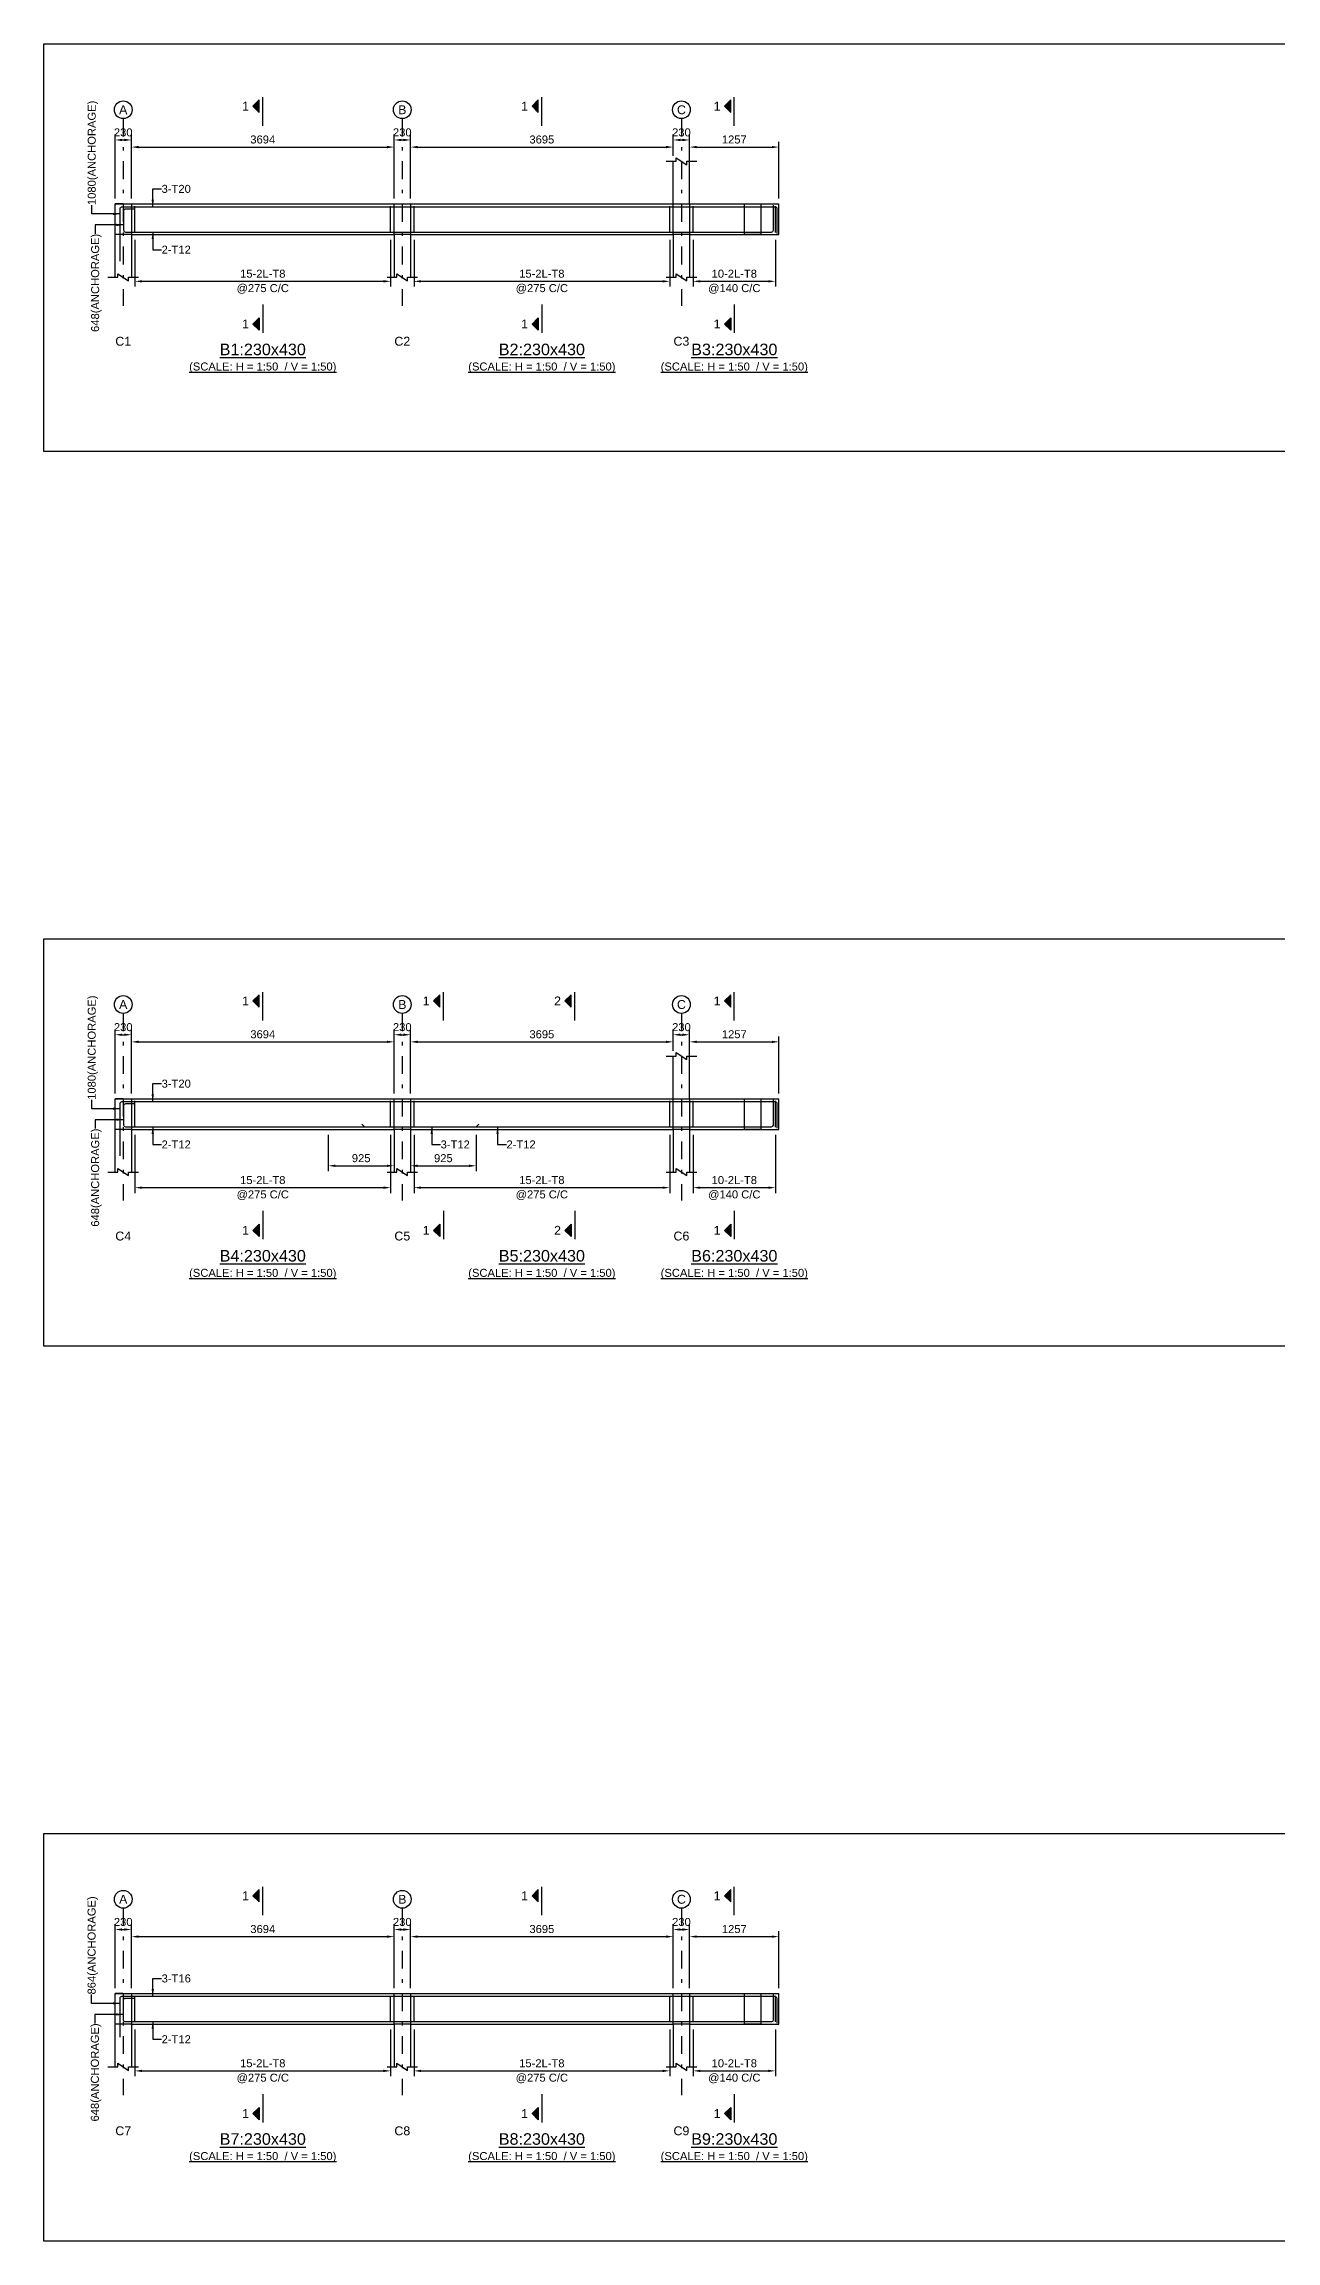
# Model space of a CAD drawing. Header units: inches. Extents: x -2000 to 103376, y -209440 to 3300.
# Drawn here: x -2000 to 32651, y -58480 to 3300 of the extents above; entities that cross this region are included whole.
import ezdxf
from ezdxf.enums import TextEntityAlignment as Align

# ---------------------------------------------------------------- set-up
doc = ezdxf.new("R2010")
doc.units = ezdxf.units.IN
doc.header["$LTSCALE"] = 1000
doc.header["$MEASUREMENT"] = 0
doc.linetypes.add('SCCenter', pattern=[1.2, 0.5, -0.3, 0.1, -0.3])
doc.linetypes.add('SCHidden', pattern=[0.2, 0.1, -0.1])
for name, color, linetype in [('Concrete Line', 2, 'Continuous'), ('Cut Line', 31, 'Continuous'), ('Dimension', 31, 'Continuous'), ('Grid', 8, 'Continuous'), ('Labels', 4, 'Continuous'), ('Labels_Support', 4, 'Continuous'), ('Link', 225, 'Continuous'), ('Reinforcement', 4, 'Continuous'), ('Schedule Border', 60, 'Continuous'), ('Section Mark', 5, 'Continuous'), ('Solid', 25, 'Continuous'), ('Text', 31, 'Continuous'), ('Text_Scale', 31, 'Continuous')]:
    doc.layers.add(name, color=color, linetype=linetype)
doc.styles.add('SC-SansSerif', font='SansSerif')
doc.styles.get("Standard").update_dxf_attribs({"font": 'txt.shx'})
doc.dimstyles.new('SCBBSDimStyl', dxfattribs={"dimtxt": 225, "dimasz": 200, "dimexe": 150, "dimexo": 150, "dimgap": 100, "dimtad": 1, "dimtoh": 1, "dimdec": 0, "dimzin": 0, "dimdsep": 46, "dimtxsty": 'SC-SansSerif', "dimcen": 0.09, "dimclrd": 8, "dimclre": 8, "dimclrt": 31, "dimadec": 0, "dimazin": 0, "dimtfac": 1, "dimtdec": 0, "dimtix": 1, "dimtofl": 0, "dimtmove": 0, "dimatfit": 3, "dimfxl": 1, "dimtolj": 1, "dimtzin": 0, "dimarcsym": 0})
doc.dimstyles.get("Standard").update_dxf_attribs({"dimtxt": 0.18, "dimasz": 200, "dimexe": 0.18, "dimexo": 0.0625, "dimgap": 0.09, "dimtad": 0, "dimtih": 1, "dimtoh": 1, "dimdec": 4, "dimzin": 0, "dimdsep": 46, "dimtxsty": 'Standard', "dimcen": 0.09, "dimadec": 0, "dimazin": 0, "dimtfac": 1, "dimtdec": 4, "dimtofl": 0, "dimtmove": 0, "dimatfit": 3, "dimfxl": 1, "dimtolj": 1, "dimtzin": 0, "dimarcsym": 0})

# ---------------------------------------------------------------- blocks, each defined once
blk = doc.blocks.new('*D0')
at = {"color": 8, "linetype": 'ByBlock', "lineweight": -2}
for p, q in [((560, -2210), (560, -3525)), ((7748, -2210), (7748, -3525)), ((760, -3375), (7548, -3375))]:
    blk.add_line(p, q, dxfattribs=at)
at = {"color": 8}
for points in [[(560, -3375), (760, -3342), (760, -3408)], [(7748, -3375), (7548, -3408), (7548, -3342)]]:
    blk.add_solid(points, dxfattribs=at)
at = {"layer": 'DEFPOINTS', "color": 31}
for p in [(560, -2060), (7748, -2060), (560, -3375)]:
    blk.add_point(p, dxfattribs=at)
at = {"color": 31, "char_height": 225, "attachment_point": 5, "style": 'SC-SansSerif'}
for s, insert in [('\\A1;15-2L-T8', (4154, -3162)), ('\\A1;@275 C/C', (4154, -3588))]:
    blk.add_mtext(s, dxfattribs=dict(at, insert=insert))
blk = doc.blocks.new('*D1')
at = {"color": 8, "linetype": 'ByBlock', "lineweight": -2}
for p, q in [((8408, -2210), (8408, -3525)), ((15598, -2210), (15598, -3525)), ((8608, -3375), (15398, -3375))]:
    blk.add_line(p, q, dxfattribs=at)
at = {"color": 8}
for points in [[(8408, -3375), (8608, -3342), (8608, -3408)], [(15598, -3375), (15398, -3408), (15398, -3342)]]:
    blk.add_solid(points, dxfattribs=at)
at = {"layer": 'DEFPOINTS', "color": 31}
for p in [(8408, -2060), (15598, -2060), (8408, -3375)]:
    blk.add_point(p, dxfattribs=at)
at = {"color": 31, "char_height": 225, "attachment_point": 5, "style": 'SC-SansSerif'}
for s, insert in [('\\A1;15-2L-T8', (12003, -3162)), ('\\A1;@275 C/C', (12003, -3588))]:
    blk.add_mtext(s, dxfattribs=dict(at, insert=insert))
blk = doc.blocks.new('*D2')
at = {"color": 8, "linetype": 'ByBlock', "lineweight": -2}
for p, q in [((16258, -2210), (16258, -3525)), ((18572, -2210), (18572, -3525)), ((16458, -3375), (18372, -3375))]:
    blk.add_line(p, q, dxfattribs=at)
at = {"color": 8}
for points in [[(16258, -3375), (16458, -3342), (16458, -3408)], [(18572, -3375), (18372, -3408), (18372, -3342)]]:
    blk.add_solid(points, dxfattribs=at)
at = {"layer": 'DEFPOINTS', "color": 31}
for p in [(16258, -2060), (18572, -2060), (16258, -3375)]:
    blk.add_point(p, dxfattribs=at)
at = {"color": 31, "char_height": 225, "attachment_point": 5, "style": 'SC-SansSerif'}
for s, insert in [('\\A1;10-2L-T8', (17415, -3162)), ('\\A1;@140 C/C', (17415, -3588))]:
    blk.add_mtext(s, dxfattribs=dict(at, insert=insert))
blk = doc.blocks.new('*D9')
at = {"color": 8, "linetype": 'ByBlock', "lineweight": -2}
for p, q in [((460, -1050), (460, 550)), ((660, 400), (7648, 400)), ((7848, -1050), (7848, 550))]:
    blk.add_line(p, q, dxfattribs=at)
at = {"color": 8}
for points in [[(460, 400), (660, 433), (660, 367)], [(7848, 400), (7648, 367), (7648, 433)]]:
    blk.add_solid(points, dxfattribs=at)
at = {"layer": 'DEFPOINTS', "color": 31}
for p in [(460, 400), (460, -1200), (7848, -1200)]:
    blk.add_point(p, dxfattribs=at)
at = {"color": 31, "insert": (4154, 612), "char_height": 225, "attachment_point": 5, "style": 'SC-SansSerif'}
blk.add_mtext('\\A1;3694', dxfattribs=at)
blk = doc.blocks.new('*D10')
at = {"color": 8, "linetype": 'ByBlock', "lineweight": -2}
for p, q in [((8308, -1050), (8308, 550)), ((8508, 400), (15498, 400)), ((15698, 150), (15698, 550))]:
    blk.add_line(p, q, dxfattribs=at)
at = {"color": 8}
for points in [[(8308, 400), (8508, 433), (8508, 367)], [(15698, 400), (15498, 367), (15498, 433)]]:
    blk.add_solid(points, dxfattribs=at)
at = {"layer": 'DEFPOINTS', "color": 31}
for p in [(8308, 400), (15698, 0), (8308, -1200)]:
    blk.add_point(p, dxfattribs=at)
at = {"color": 31, "insert": (12003, 612), "char_height": 225, "attachment_point": 5, "style": 'SC-SansSerif'}
blk.add_mtext('\\A1;3695', dxfattribs=at)
blk = doc.blocks.new('*D11')
at = {"color": 8, "linetype": 'ByBlock', "lineweight": -2}
for p, q in [((16158, 150), (16158, 550)), ((16358, 400), (18472, 400)), ((18672, -1050), (18672, 550))]:
    blk.add_line(p, q, dxfattribs=at)
at = {"color": 8}
for points in [[(16158, 400), (16358, 433), (16358, 367)], [(18672, 400), (18472, 367), (18472, 433)]]:
    blk.add_solid(points, dxfattribs=at)
at = {"layer": 'DEFPOINTS', "color": 31}
for p in [(16158, 400), (16158, 0), (18672, -1200)]:
    blk.add_point(p, dxfattribs=at)
at = {"color": 31, "insert": (17415, 612), "char_height": 225, "attachment_point": 5, "style": 'SC-SansSerif'}
blk.add_mtext('\\A1;1257', dxfattribs=at)
blk = doc.blocks.new('*D12')
at = {"color": 8, "linetype": 'ByBlock', "lineweight": -2}
for p, q in [((0, -1050), (0, 750)), ((460, -1050), (460, 750)), ((200, 600), (260, 600))]:
    blk.add_line(p, q, dxfattribs=at)
at = {"color": 8}
for points in [[(0, 600), (200, 633), (200, 567)], [(460, 600), (260, 567), (260, 633)]]:
    blk.add_solid(points, dxfattribs=at)
at = {"layer": 'DEFPOINTS', "color": 31}
for p in [(0, 600), (0, -1200), (460, -1200)]:
    blk.add_point(p, dxfattribs=at)
at = {"color": 31, "insert": (230, 812), "char_height": 225, "attachment_point": 5, "style": 'SC-SansSerif'}
blk.add_mtext('\\A1;230', dxfattribs=at)
blk = doc.blocks.new('*D13')
at = {"color": 8, "linetype": 'ByBlock', "lineweight": -2}
for p, q in [((7848, -1050), (7848, 750)), ((8308, 150), (8308, 750)), ((8048, 600), (8108, 600))]:
    blk.add_line(p, q, dxfattribs=at)
at = {"color": 8}
for points in [[(7848, 600), (8048, 633), (8048, 567)], [(8308, 600), (8108, 567), (8108, 633)]]:
    blk.add_solid(points, dxfattribs=at)
at = {"layer": 'DEFPOINTS', "color": 31}
for p in [(7848, 600), (8308, 0), (7848, -1200)]:
    blk.add_point(p, dxfattribs=at)
at = {"color": 31, "insert": (8078, 812), "char_height": 225, "attachment_point": 5, "style": 'SC-SansSerif'}
blk.add_mtext('\\A1;230', dxfattribs=at)
blk = doc.blocks.new('*D14')
at = {"color": 8, "linetype": 'ByBlock', "lineweight": -2}
for p, q in [((15698, 150), (15698, 750)), ((16158, -1050), (16158, 750)), ((15898, 600), (15958, 600))]:
    blk.add_line(p, q, dxfattribs=at)
at = {"color": 8}
for points in [[(15698, 600), (15898, 633), (15898, 567)], [(16158, 600), (15958, 567), (15958, 633)]]:
    blk.add_solid(points, dxfattribs=at)
at = {"layer": 'DEFPOINTS', "color": 31}
for p in [(15698, 600), (15698, 0), (16158, -1200)]:
    blk.add_point(p, dxfattribs=at)
at = {"color": 31, "insert": (15928, 812), "char_height": 225, "attachment_point": 5, "style": 'SC-SansSerif'}
blk.add_mtext('\\A1;230', dxfattribs=at)
blk = doc.blocks.new('*D15')
at = {"color": 8, "linetype": 'ByBlock', "lineweight": -2}
for p, q in [((560, -27370), (560, -29010)), ((7748, -27370), (7748, -29010)), ((760, -28860), (7548, -28860))]:
    blk.add_line(p, q, dxfattribs=at)
at = {"color": 8}
for points in [[(560, -28860), (760, -28827), (760, -28893)], [(7748, -28860), (7548, -28893), (7548, -28827)]]:
    blk.add_solid(points, dxfattribs=at)
at = {"layer": 'DEFPOINTS', "color": 31}
for p in [(560, -27220), (7748, -27220), (560, -28860)]:
    blk.add_point(p, dxfattribs=at)
at = {"color": 31, "char_height": 225, "attachment_point": 5, "style": 'SC-SansSerif'}
for s, insert in [('\\A1;@275 C/C', (4154, -29072)), ('\\A1;15-2L-T8', (4154, -28648))]:
    blk.add_mtext(s, dxfattribs=dict(at, insert=insert))
blk = doc.blocks.new('*D16')
at = {"color": 8, "linetype": 'ByBlock', "lineweight": -2}
for p, q in [((8408, -27370), (8408, -29010)), ((15598, -27370), (15598, -29010)), ((8608, -28860), (15398, -28860))]:
    blk.add_line(p, q, dxfattribs=at)
at = {"color": 8}
for points in [[(8408, -28860), (8608, -28827), (8608, -28893)], [(15598, -28860), (15398, -28893), (15398, -28827)]]:
    blk.add_solid(points, dxfattribs=at)
at = {"layer": 'DEFPOINTS', "color": 31}
for p in [(8408, -27220), (15598, -27220), (8408, -28860)]:
    blk.add_point(p, dxfattribs=at)
at = {"color": 31, "char_height": 225, "attachment_point": 5, "style": 'SC-SansSerif'}
for s, insert in [('\\A1;@275 C/C', (12003, -29072)), ('\\A1;15-2L-T8', (12003, -28648))]:
    blk.add_mtext(s, dxfattribs=dict(at, insert=insert))
blk = doc.blocks.new('*D17')
at = {"color": 8, "linetype": 'ByBlock', "lineweight": -2}
for p, q in [((16258, -27370), (16258, -29010)), ((18572, -27370), (18572, -29010)), ((16458, -28860), (18372, -28860))]:
    blk.add_line(p, q, dxfattribs=at)
at = {"color": 8}
for points in [[(16258, -28860), (16458, -28827), (16458, -28893)], [(18572, -28860), (18372, -28893), (18372, -28827)]]:
    blk.add_solid(points, dxfattribs=at)
at = {"layer": 'DEFPOINTS', "color": 31}
for p in [(16258, -27220), (18572, -27220), (16258, -28860)]:
    blk.add_point(p, dxfattribs=at)
at = {"color": 31, "char_height": 225, "attachment_point": 5, "style": 'SC-SansSerif'}
for s, insert in [('\\A1;@140 C/C', (17415, -29072)), ('\\A1;10-2L-T8', (17415, -28648))]:
    blk.add_mtext(s, dxfattribs=dict(at, insert=insert))
blk = doc.blocks.new('*D18')
at = {"color": 8, "linetype": 'ByBlock', "lineweight": -2}
for p, q in [((5997, -27370), (5997, -28395)), ((7847, -27370), (7847, -28395)), ((6197, -28245), (7647, -28245))]:
    blk.add_line(p, q, dxfattribs=at)
at = {"color": 8}
for points in [[(5997, -28245), (6197, -28212), (6197, -28278)], [(7847, -28245), (7647, -28278), (7647, -28212)]]:
    blk.add_solid(points, dxfattribs=at)
at = {"layer": 'DEFPOINTS', "color": 31}
for p in [(5997, -27220), (7847, -27220), (5997, -28245)]:
    blk.add_point(p, dxfattribs=at)
at = {"color": 31, "insert": (6922, -28032), "char_height": 225, "attachment_point": 5, "style": 'SC-SansSerif'}
blk.add_mtext('\\A1;925', dxfattribs=at)
blk = doc.blocks.new('*D19')
at = {"color": 8, "linetype": 'ByBlock', "lineweight": -2}
for p, q in [((8308, -27370), (8308, -28395)), ((10158, -27370), (10158, -28395)), ((8508, -28245), (9958, -28245))]:
    blk.add_line(p, q, dxfattribs=at)
at = {"color": 8}
for points in [[(8308, -28245), (8508, -28212), (8508, -28278)], [(10158, -28245), (9958, -28278), (9958, -28212)]]:
    blk.add_solid(points, dxfattribs=at)
at = {"layer": 'DEFPOINTS', "color": 31}
for p in [(8308, -27220), (10158, -27220), (8308, -28245)]:
    blk.add_point(p, dxfattribs=at)
at = {"color": 31, "insert": (9233, -28032), "char_height": 225, "attachment_point": 5, "style": 'SC-SansSerif'}
blk.add_mtext('\\A1;925', dxfattribs=at)
blk = doc.blocks.new('*D28')
at = {"color": 8, "linetype": 'ByBlock', "lineweight": -2}
for p, q in [((460, -26210), (460, -24610)), ((7848, -26210), (7848, -24610)), ((660, -24760), (7648, -24760))]:
    blk.add_line(p, q, dxfattribs=at)
at = {"color": 8}
for points in [[(460, -24760), (660, -24727), (660, -24793)], [(7848, -24760), (7648, -24793), (7648, -24727)]]:
    blk.add_solid(points, dxfattribs=at)
at = {"layer": 'DEFPOINTS', "color": 31}
for p in [(460, -24760), (460, -26360), (7848, -26360)]:
    blk.add_point(p, dxfattribs=at)
at = {"color": 31, "insert": (4154, -24548), "char_height": 225, "attachment_point": 5, "style": 'SC-SansSerif'}
blk.add_mtext('\\A1;3694', dxfattribs=at)
blk = doc.blocks.new('*D29')
at = {"color": 8, "linetype": 'ByBlock', "lineweight": -2}
for p, q in [((8308, -26210), (8308, -24610)), ((15698, -25010), (15698, -24610)), ((8508, -24760), (15498, -24760))]:
    blk.add_line(p, q, dxfattribs=at)
at = {"color": 8}
for points in [[(8308, -24760), (8508, -24727), (8508, -24793)], [(15698, -24760), (15498, -24793), (15498, -24727)]]:
    blk.add_solid(points, dxfattribs=at)
at = {"layer": 'DEFPOINTS', "color": 31}
for p in [(8308, -24760), (15698, -25160), (8308, -26360)]:
    blk.add_point(p, dxfattribs=at)
at = {"color": 31, "insert": (12003, -24548), "char_height": 225, "attachment_point": 5, "style": 'SC-SansSerif'}
blk.add_mtext('\\A1;3695', dxfattribs=at)
blk = doc.blocks.new('*D30')
at = {"color": 8, "linetype": 'ByBlock', "lineweight": -2}
for p, q in [((16158, -25010), (16158, -24610)), ((18672, -26210), (18672, -24610)), ((16358, -24760), (18472, -24760))]:
    blk.add_line(p, q, dxfattribs=at)
at = {"color": 8}
for points in [[(16158, -24760), (16358, -24727), (16358, -24793)], [(18672, -24760), (18472, -24793), (18472, -24727)]]:
    blk.add_solid(points, dxfattribs=at)
at = {"layer": 'DEFPOINTS', "color": 31}
for p in [(16158, -24760), (16158, -25160), (18672, -26360)]:
    blk.add_point(p, dxfattribs=at)
at = {"color": 31, "insert": (17415, -24548), "char_height": 225, "attachment_point": 5, "style": 'SC-SansSerif'}
blk.add_mtext('\\A1;1257', dxfattribs=at)
blk = doc.blocks.new('*D31')
at = {"color": 8, "linetype": 'ByBlock', "lineweight": -2}
for p, q in [((0, -26210), (0, -24410)), ((200, -24560), (260, -24560)), ((460, -26210), (460, -24410))]:
    blk.add_line(p, q, dxfattribs=at)
at = {"color": 8}
for points in [[(0, -24560), (200, -24527), (200, -24593)], [(460, -24560), (260, -24593), (260, -24527)]]:
    blk.add_solid(points, dxfattribs=at)
at = {"layer": 'DEFPOINTS', "color": 31}
for p in [(0, -24560), (0, -26360), (460, -26360)]:
    blk.add_point(p, dxfattribs=at)
at = {"color": 31, "insert": (230, -24348), "char_height": 225, "attachment_point": 5, "style": 'SC-SansSerif'}
blk.add_mtext('\\A1;230', dxfattribs=at)
blk = doc.blocks.new('*D32')
at = {"color": 8, "linetype": 'ByBlock', "lineweight": -2}
for p, q in [((7848, -26210), (7848, -24410)), ((8048, -24560), (8108, -24560)), ((8308, -25010), (8308, -24410))]:
    blk.add_line(p, q, dxfattribs=at)
at = {"color": 8}
for points in [[(7848, -24560), (8048, -24527), (8048, -24593)], [(8308, -24560), (8108, -24593), (8108, -24527)]]:
    blk.add_solid(points, dxfattribs=at)
at = {"layer": 'DEFPOINTS', "color": 31}
for p in [(7848, -24560), (8308, -25160), (7848, -26360)]:
    blk.add_point(p, dxfattribs=at)
at = {"color": 31, "insert": (8078, -24348), "char_height": 225, "attachment_point": 5, "style": 'SC-SansSerif'}
blk.add_mtext('\\A1;230', dxfattribs=at)
blk = doc.blocks.new('*D33')
at = {"color": 8, "linetype": 'ByBlock', "lineweight": -2}
for p, q in [((15698, -25010), (15698, -24410)), ((15898, -24560), (15958, -24560)), ((16158, -26210), (16158, -24410))]:
    blk.add_line(p, q, dxfattribs=at)
at = {"color": 8}
for points in [[(15698, -24560), (15898, -24527), (15898, -24593)], [(16158, -24560), (15958, -24593), (15958, -24527)]]:
    blk.add_solid(points, dxfattribs=at)
at = {"layer": 'DEFPOINTS', "color": 31}
for p in [(15698, -24560), (15698, -25160), (16158, -26360)]:
    blk.add_point(p, dxfattribs=at)
at = {"color": 31, "insert": (15928, -24348), "char_height": 225, "attachment_point": 5, "style": 'SC-SansSerif'}
blk.add_mtext('\\A1;230', dxfattribs=at)
blk = doc.blocks.new('*D34')
at = {"color": 8, "linetype": 'ByBlock', "lineweight": -2}
for p, q in [((560, -52530), (560, -53845)), ((7748, -52530), (7748, -53845)), ((760, -53695), (7548, -53695))]:
    blk.add_line(p, q, dxfattribs=at)
at = {"color": 8}
for points in [[(560, -53695), (760, -53662), (760, -53728)], [(7748, -53695), (7548, -53728), (7548, -53662)]]:
    blk.add_solid(points, dxfattribs=at)
at = {"layer": 'DEFPOINTS', "color": 31}
for p in [(560, -52380), (7748, -52380), (560, -53695)]:
    blk.add_point(p, dxfattribs=at)
at = {"color": 31, "char_height": 225, "attachment_point": 5, "style": 'SC-SansSerif'}
for s, insert in [('\\A1;15-2L-T8', (4154, -53482)), ('\\A1;@275 C/C', (4154, -53908))]:
    blk.add_mtext(s, dxfattribs=dict(at, insert=insert))
blk = doc.blocks.new('*D35')
at = {"color": 8, "linetype": 'ByBlock', "lineweight": -2}
for p, q in [((8408, -52530), (8408, -53845)), ((15598, -52530), (15598, -53845)), ((8608, -53695), (15398, -53695))]:
    blk.add_line(p, q, dxfattribs=at)
at = {"color": 8}
for points in [[(8408, -53695), (8608, -53662), (8608, -53728)], [(15598, -53695), (15398, -53728), (15398, -53662)]]:
    blk.add_solid(points, dxfattribs=at)
at = {"layer": 'DEFPOINTS', "color": 31}
for p in [(8408, -52380), (15598, -52380), (8408, -53695)]:
    blk.add_point(p, dxfattribs=at)
at = {"color": 31, "char_height": 225, "attachment_point": 5, "style": 'SC-SansSerif'}
for s, insert in [('\\A1;15-2L-T8', (12003, -53482)), ('\\A1;@275 C/C', (12003, -53908))]:
    blk.add_mtext(s, dxfattribs=dict(at, insert=insert))
blk = doc.blocks.new('*D36')
at = {"color": 8, "linetype": 'ByBlock', "lineweight": -2}
for p, q in [((16258, -52530), (16258, -53845)), ((18572, -52530), (18572, -53845)), ((16458, -53695), (18372, -53695))]:
    blk.add_line(p, q, dxfattribs=at)
at = {"color": 8}
for points in [[(16258, -53695), (16458, -53662), (16458, -53728)], [(18572, -53695), (18372, -53728), (18372, -53662)]]:
    blk.add_solid(points, dxfattribs=at)
at = {"layer": 'DEFPOINTS', "color": 31}
for p in [(16258, -52380), (18572, -52380), (16258, -53695)]:
    blk.add_point(p, dxfattribs=at)
at = {"color": 31, "char_height": 225, "attachment_point": 5, "style": 'SC-SansSerif'}
for s, insert in [('\\A1;10-2L-T8', (17415, -53482)), ('\\A1;@140 C/C', (17415, -53908))]:
    blk.add_mtext(s, dxfattribs=dict(at, insert=insert))
blk = doc.blocks.new('*D43')
at = {"color": 8, "linetype": 'ByBlock', "lineweight": -2}
for p, q in [((460, -51370), (460, -49770)), ((660, -49920), (7648, -49920)), ((7848, -51370), (7848, -49770))]:
    blk.add_line(p, q, dxfattribs=at)
at = {"color": 8}
for points in [[(460, -49920), (660, -49887), (660, -49953)], [(7848, -49920), (7648, -49953), (7648, -49887)]]:
    blk.add_solid(points, dxfattribs=at)
at = {"layer": 'DEFPOINTS', "color": 31}
for p in [(460, -49920), (460, -51520), (7848, -51520)]:
    blk.add_point(p, dxfattribs=at)
at = {"color": 31, "insert": (4154, -49708), "char_height": 225, "attachment_point": 5, "style": 'SC-SansSerif'}
blk.add_mtext('\\A1;3694', dxfattribs=at)
blk = doc.blocks.new('*D44')
at = {"color": 8, "linetype": 'ByBlock', "lineweight": -2}
for p, q in [((8308, -51370), (8308, -49770)), ((8508, -49920), (15498, -49920)), ((15698, -51370), (15698, -49770))]:
    blk.add_line(p, q, dxfattribs=at)
at = {"color": 8}
for points in [[(8308, -49920), (8508, -49887), (8508, -49953)], [(15698, -49920), (15498, -49953), (15498, -49887)]]:
    blk.add_solid(points, dxfattribs=at)
at = {"layer": 'DEFPOINTS', "color": 31}
for p in [(8308, -49920), (8308, -51520), (15698, -51520)]:
    blk.add_point(p, dxfattribs=at)
at = {"color": 31, "insert": (12003, -49708), "char_height": 225, "attachment_point": 5, "style": 'SC-SansSerif'}
blk.add_mtext('\\A1;3695', dxfattribs=at)
blk = doc.blocks.new('*D45')
at = {"color": 8, "linetype": 'ByBlock', "lineweight": -2}
for p, q in [((16158, -51370), (16158, -49770)), ((16358, -49920), (18472, -49920)), ((18672, -51370), (18672, -49770))]:
    blk.add_line(p, q, dxfattribs=at)
at = {"color": 8}
for points in [[(16158, -49920), (16358, -49887), (16358, -49953)], [(18672, -49920), (18472, -49953), (18472, -49887)]]:
    blk.add_solid(points, dxfattribs=at)
at = {"layer": 'DEFPOINTS', "color": 31}
for p in [(16158, -49920), (16158, -51520), (18672, -51520)]:
    blk.add_point(p, dxfattribs=at)
at = {"color": 31, "insert": (17415, -49708), "char_height": 225, "attachment_point": 5, "style": 'SC-SansSerif'}
blk.add_mtext('\\A1;1257', dxfattribs=at)
blk = doc.blocks.new('*D46')
at = {"color": 8, "linetype": 'ByBlock', "lineweight": -2}
for p, q in [((0, -51370), (0, -49570)), ((200, -49720), (260, -49720)), ((460, -51370), (460, -49570))]:
    blk.add_line(p, q, dxfattribs=at)
at = {"color": 8}
for points in [[(0, -49720), (200, -49687), (200, -49753)], [(460, -49720), (260, -49753), (260, -49687)]]:
    blk.add_solid(points, dxfattribs=at)
at = {"layer": 'DEFPOINTS', "color": 31}
for p in [(0, -49720), (0, -51520), (460, -51520)]:
    blk.add_point(p, dxfattribs=at)
at = {"color": 31, "insert": (230, -49508), "char_height": 225, "attachment_point": 5, "style": 'SC-SansSerif'}
blk.add_mtext('\\A1;230', dxfattribs=at)
blk = doc.blocks.new('*D47')
at = {"color": 8, "linetype": 'ByBlock', "lineweight": -2}
for p, q in [((7848, -51370), (7848, -49570)), ((8048, -49720), (8108, -49720)), ((8308, -51370), (8308, -49570))]:
    blk.add_line(p, q, dxfattribs=at)
at = {"color": 8}
for points in [[(7848, -49720), (8048, -49687), (8048, -49753)], [(8308, -49720), (8108, -49753), (8108, -49687)]]:
    blk.add_solid(points, dxfattribs=at)
at = {"layer": 'DEFPOINTS', "color": 31}
for p in [(7848, -49720), (7848, -51520), (8308, -51520)]:
    blk.add_point(p, dxfattribs=at)
at = {"color": 31, "insert": (8078, -49508), "char_height": 225, "attachment_point": 5, "style": 'SC-SansSerif'}
blk.add_mtext('\\A1;230', dxfattribs=at)
blk = doc.blocks.new('*D48')
at = {"color": 8, "linetype": 'ByBlock', "lineweight": -2}
for p, q in [((15698, -51370), (15698, -49570)), ((15898, -49720), (15958, -49720)), ((16158, -51370), (16158, -49570))]:
    blk.add_line(p, q, dxfattribs=at)
at = {"color": 8}
for points in [[(15698, -49720), (15898, -49687), (15898, -49753)], [(16158, -49720), (15958, -49753), (15958, -49687)]]:
    blk.add_solid(points, dxfattribs=at)
at = {"layer": 'DEFPOINTS', "color": 31}
for p in [(15698, -49720), (15698, -51520), (16158, -51520)]:
    blk.add_point(p, dxfattribs=at)
at = {"color": 31, "insert": (15928, -49508), "char_height": 225, "attachment_point": 5, "style": 'SC-SansSerif'}
blk.add_mtext('\\A1;230', dxfattribs=at)

msp = doc.modelspace()

# ---------------------------------------------------------------- hatches: boundary and pattern name
at = {"layer": 'Solid'}
for points in [[(4054, 1725), (3879, 1550), (4054, 1375), (4054, 1725)], [(11903.5, 1725), (11728.5, 1550), (11903.5, 1375), (11903.5, 1725)], [(17315.5, 1725), (17140.5, 1550), (17315.5, 1375), (17315.5, 1725)], [(4054, -4750), (3879, -4575), (4054, -4400), (4054, -4750)], [(11903.5, -4750), (11728.5, -4575), (11903.5, -4400), (11903.5, -4750)], [(17315.5, -4750), (17140.5, -4575), (17315.5, -4400), (17315.5, -4750)], [(4054, -23435), (3879, -23610), (4054, -23785), (4054, -23435)], [(9133, -23435), (8958, -23610), (9133, -23785), (9133, -23435)], [(12828.5, -23435), (12653.5, -23610), (12828.5, -23785), (12828.5, -23435)], [(17315.5, -23435), (17140.5, -23610), (17315.5, -23785), (17315.5, -23435)], [(4054, -30235), (3879, -30060), (4054, -29885), (4054, -30235)], [(9133, -30235), (8958, -30060), (9133, -29885), (9133, -30235)], [(12828.5, -30235), (12653.5, -30060), (12828.5, -29885), (12828.5, -30235)], [(17315.5, -30235), (17140.5, -30060), (17315.5, -29885), (17315.5, -30235)], [(4054, -48595), (3879, -48770), (4054, -48945), (4054, -48595)], [(11903.5, -48595), (11728.5, -48770), (11903.5, -48945), (11903.5, -48595)], [(17315.5, -48595), (17140.5, -48770), (17315.5, -48945), (17315.5, -48595)], [(4054, -55070), (3879, -54895), (4054, -54720), (4054, -55070)], [(11903.5, -55070), (11728.5, -54895), (11903.5, -54720), (11903.5, -55070)], [(17315.5, -55070), (17140.5, -54895), (17315.5, -54720), (17315.5, -55070)]]:
    msp.add_hatch(color=256, dxfattribs=at).paths.add_polyline_path(points, flags=0)

# ---------------------------------------------------------------- linework, layer by layer
at = {"layer": 'Concrete Line'}
for p, q in [((15698, -1200), (15698, 0)), ((16158, -1200), (16158, 0)), ((0, -3260), (0, -1200)), ((230, -1200), (0, -1200)), ((18672, -2060), (18672, -1200)), ((460, -2060), (460, -3260)), ((7848, -2060), (7848, -3260)), ((8308, -2060), (8308, -3260)), ((15698, -2060), (15698, -3260)), ((16158, -2060), (16158, -3260)), ((15698, -26360), (15698, -25160)), ((16158, -26360), (16158, -25160)), ((0, -28420), (0, -26360)), ((230, -26360), (0, -26360)), ((18672, -27220), (18672, -26360)), ((460, -27220), (460, -28420)), ((7848, -27220), (7848, -28420)), ((8308, -27220), (8308, -28420)), ((15698, -27220), (15698, -28420)), ((16158, -27220), (16158, -28420)), ((0, -53580), (0, -51520)), ((230, -51520), (0, -51520)), ((18672, -52380), (18672, -51520)), ((460, -52380), (460, -53580)), ((7848, -52380), (7848, -53580)), ((8308, -52380), (8308, -53580)), ((15698, -52380), (15698, -53580)), ((16158, -52380), (16158, -53580))]:
    msp.add_line(p, q, dxfattribs=at)
for points in [[(0, -1200), (460, -1200), (460, -1200), (460, -2060), (460, -2060), (0, -2060), (0, -2060), (0, -1200)], [(7848, -1200), (8308, -1200), (8308, -1200), (8308, -2060), (8308, -2060), (7848, -2060), (7848, -2060), (7848, -1200)], [(15698, -1200), (16158, -1200), (16158, -1200), (16158, -2060), (16158, -2060), (15698, -2060), (15698, -2060), (15698, -1200)], [(17698, -1200), (18158, -1200), (18158, -1200), (18158, -2060), (18158, -2060), (17698, -2060), (17698, -2060), (17698, -1200)], [(0, -26360), (460, -26360), (460, -26360), (460, -27220), (460, -27220), (0, -27220), (0, -27220), (0, -26360)], [(7848, -26360), (8308, -26360), (8308, -26360), (8308, -27220), (8308, -27220), (7848, -27220), (7848, -27220), (7848, -26360)], [(15698, -26360), (16158, -26360), (16158, -26360), (16158, -27220), (16158, -27220), (15698, -27220), (15698, -27220), (15698, -26360)], [(17698, -26360), (18158, -26360), (18158, -26360), (18158, -27220), (18158, -27220), (17698, -27220), (17698, -27220), (17698, -26360)], [(0, -51520), (460, -51520), (460, -51520), (460, -52380), (460, -52380), (0, -52380), (0, -52380), (0, -51520)], [(7848, -51520), (8308, -51520), (8308, -51520), (8308, -52380), (8308, -52380), (7848, -52380), (7848, -52380), (7848, -51520)], [(15698, -51520), (16158, -51520), (16158, -51520), (16158, -52380), (16158, -52380), (15698, -52380), (15698, -52380), (15698, -51520)], [(17698, -51520), (18158, -51520), (18158, -51520), (18158, -52380), (18158, -52380), (17698, -52380), (17698, -52380), (17698, -51520)]]:
    msp.add_lwpolyline(points, close=True, dxfattribs=at)
for points in [[(230, -1200), (8078, -1200)], [(8078, -1200), (15698, -1200)], [(16158, -1200), (18672, -1200)], [(460, -2060), (7848, -2060)], [(8308, -2060), (15698, -2060)], [(16158, -2060), (18672, -2060)], [(230, -26360), (8078, -26360)], [(8078, -26360), (15698, -26360)], [(16158, -26360), (18672, -26360)], [(460, -27220), (7848, -27220)], [(8308, -27220), (15698, -27220)], [(16158, -27220), (18672, -27220)], [(230, -51520), (8078, -51520)], [(8078, -51520), (15928, -51520)], [(15928, -51520), (18672, -51520)], [(460, -52380), (7848, -52380)], [(8308, -52380), (15698, -52380)], [(16158, -52380), (18672, -52380)]]:
    msp.add_lwpolyline(points, dxfattribs=at)
at = {"layer": 'Concrete Line', "linetype": 'SCHidden'}
for points in [[(0, -26360), (460, -26360), (460, -26360), (460, -27220), (460, -27220), (0, -27220), (0, -27220), (0, -26360)], [(7848, -26360), (8308, -26360), (8308, -26360), (8308, -27220), (8308, -27220), (7848, -27220), (7848, -27220), (7848, -26360)], [(15698, -26360), (16158, -26360), (16158, -26360), (16158, -27220), (16158, -27220), (15698, -27220), (15698, -27220), (15698, -26360)], [(17698, -26360), (18158, -26360), (18158, -26360), (18158, -27220), (18158, -27220), (17698, -27220), (17698, -27220), (17698, -26360)], [(0, -51520), (460, -51520), (460, -51520), (460, -52380), (460, -52380), (0, -52380), (0, -52380), (0, -51520)], [(7848, -51520), (8308, -51520), (8308, -51520), (8308, -52380), (8308, -52380), (7848, -52380), (7848, -52380), (7848, -51520)], [(15698, -51520), (16158, -51520), (16158, -51520), (16158, -52380), (16158, -52380), (15698, -52380), (15698, -52380), (15698, -51520)], [(17698, -51520), (18158, -51520), (18158, -51520), (18158, -52380), (18158, -52380), (17698, -52380), (17698, -52380), (17698, -51520)]]:
    msp.add_lwpolyline(points, close=True, dxfattribs=at)
at = {"layer": 'Cut Line'}
for points in [[(15498, 0), (15778, 0), (15778, 100), (16078, -100), (16078, 0), (16358, 0)], [(-200, -3260), (80, -3260), (80, -3160), (380, -3360), (380, -3260), (660, -3260)], [(7648, -3260), (7928, -3260), (7928, -3160), (8228, -3360), (8228, -3260), (8508, -3260)], [(15498, -3260), (15778, -3260), (15778, -3160), (16078, -3360), (16078, -3260), (16358, -3260)], [(15498, -25160), (15778, -25160), (15778, -25060), (16078, -25260), (16078, -25160), (16358, -25160)], [(-200, -28420), (80, -28420), (80, -28320), (380, -28520), (380, -28420), (660, -28420)], [(7648, -28420), (7928, -28420), (7928, -28320), (8228, -28520), (8228, -28420), (8508, -28420)], [(15498, -28420), (15778, -28420), (15778, -28320), (16078, -28520), (16078, -28420), (16358, -28420)], [(-200, -53580), (80, -53580), (80, -53480), (380, -53680), (380, -53580), (660, -53580)], [(7648, -53580), (7928, -53580), (7928, -53480), (8228, -53680), (8228, -53580), (8508, -53580)], [(15498, -53580), (15778, -53580), (15778, -53480), (16078, -53680), (16078, -53580), (16358, -53580)]]:
    msp.add_lwpolyline(points, dxfattribs=at)
at = {"layer": 'Grid', "linetype": 'SCCenter'}
for p, q in [((230, 1200), (230, -4060)), ((8078, 1200), (8078, -4060)), ((15928, 1200), (15928, -4060)), ((230, -23960), (230, -29220)), ((8078, -23960), (8078, -29220)), ((15928, -23960), (15928, -29220)), ((230, -49120), (230, -54380)), ((8078, -49120), (8078, -54380)), ((15928, -49120), (15928, -54380))]:
    msp.add_line(p, q, dxfattribs=at)
at = {"layer": 'Grid'}
for centre in [(230, 1450), (8078, 1450), (15928, 1450), (230, -23710), (8078, -23710), (15928, -23710), (230, -48870), (8078, -48870), (15928, -48870)]:
    msp.add_circle(centre, 250, dxfattribs=at)
at = {"layer": 'Link'}
for p, q in [((560, -2000), (560, -1260)), ((7748, -2000), (7748, -1260)), ((8408, -2000), (8408, -1260)), ((15598, -2000), (15598, -1260)), ((16258, -2000), (16258, -1260)), ((18572, -2000), (18572, -1260)), ((560, -27160), (560, -26420)), ((7748, -27160), (7748, -26420)), ((8408, -27160), (8408, -26420)), ((15598, -27160), (15598, -26420)), ((16258, -27160), (16258, -26420)), ((18572, -27160), (18572, -26420)), ((560, -52320), (560, -51580)), ((7748, -52320), (7748, -51580)), ((8408, -52320), (8408, -51580)), ((15598, -52320), (15598, -51580)), ((16258, -52320), (16258, -51580)), ((18572, -52320), (18572, -51580))]:
    msp.add_line(p, q, dxfattribs=at)
at = {"layer": 'Reinforcement'}
for points in [[(540, -1344), (290, -1344, 0.4142136), (240, -1394), (240, -1938, 0.4142136), (290, -1988), (18465.5, -1988, 0.4142135), (18515.5, -1938), (18515.5, -1230)], [(144, -2804), (144, -1330, -0.4142136), (194, -1280), (18562, -1280, -0.4142136), (18612, -1330), (18612, -2030)], [(144, -27964), (144, -26490, -0.4142136), (194, -26440), (18562, -26440, -0.4142136), (18612, -26490), (18612, -27190)], [(540, -26504), (290, -26504, 0.4142136), (240, -26554), (240, -27098, 0.4142136), (290, -27148), (18465.5, -27148, 0.4142135), (18515.5, -27098), (18515.5, -26390)], [(140, -52748), (140, -51646, -0.4142136), (190, -51596), (18561.5, -51596, -0.4142135), (18611.5, -51646), (18611.5, -52350)], [(532, -51660), (282, -51660, 0.4142136), (232, -51710), (232, -52258, 0.4142136), (282, -52308), (18469.5, -52308, 0.4142135), (18519.5, -52258), (18519.5, -51550)]]:
    msp.add_lwpolyline(points, format="xyb", dxfattribs=at)
msp.add_lwpolyline([(6941.3, -27077.3), (7012, -27148), (10158, -27148), (10228.7, -27077.3)], dxfattribs=at)
at = {"layer": 'Schedule Border'}
for points in [[(-2000, 3300), (67642, 3300), (67642, -8160), (-2000, -8160)], [(-2000, -21860), (77042, -21860), (77042, -33320), (-2000, -33320)], [(-2000, -47020), (67641.5, -47020), (67641.5, -58480), (-2000, -58480)]]:
    msp.add_lwpolyline(points, close=True, dxfattribs=at)
at = {"layer": 'Section Mark'}
for points in [[(4054, 1725), (3879, 1550), (4054, 1375), (4054, 1725)], [(4154, 1000), (4154, 1800)], [(11903.5, 1725), (11728.5, 1550), (11903.5, 1375), (11903.5, 1725)], [(12003.5, 1000), (12003.5, 1800)], [(17315.5, 1725), (17140.5, 1550), (17315.5, 1375), (17315.5, 1725)], [(17415.5, 1000), (17415.5, 1800)], [(4154, -4025), (4154, -4825)], [(12003.5, -4025), (12003.5, -4825)], [(17415.5, -4025), (17415.5, -4825)], [(4054, -4750), (3879, -4575), (4054, -4400), (4054, -4750)], [(11903.5, -4750), (11728.5, -4575), (11903.5, -4400), (11903.5, -4750)], [(17315.5, -4750), (17140.5, -4575), (17315.5, -4400), (17315.5, -4750)], [(4054, -23435), (3879, -23610), (4054, -23785), (4054, -23435)], [(4154, -24160), (4154, -23360)], [(9133, -23435), (8958, -23610), (9133, -23785), (9133, -23435)], [(9233, -24160), (9233, -23360)], [(12828.5, -23435), (12653.5, -23610), (12828.5, -23785), (12828.5, -23435)], [(12928.5, -24160), (12928.5, -23360)], [(17315.5, -23435), (17140.5, -23610), (17315.5, -23785), (17315.5, -23435)], [(17415.5, -24160), (17415.5, -23360)], [(4154, -29510), (4154, -30310)], [(9233, -29510), (9233, -30310)], [(12928.5, -29510), (12928.5, -30310)], [(17415.5, -29510), (17415.5, -30310)], [(4054, -30235), (3879, -30060), (4054, -29885), (4054, -30235)], [(9133, -30235), (8958, -30060), (9133, -29885), (9133, -30235)], [(12828.5, -30235), (12653.5, -30060), (12828.5, -29885), (12828.5, -30235)], [(17315.5, -30235), (17140.5, -30060), (17315.5, -29885), (17315.5, -30235)], [(4054, -48595), (3879, -48770), (4054, -48945), (4054, -48595)], [(4154, -49320), (4154, -48520)], [(11903.5, -48595), (11728.5, -48770), (11903.5, -48945), (11903.5, -48595)], [(12003.5, -49320), (12003.5, -48520)], [(17315.5, -48595), (17140.5, -48770), (17315.5, -48945), (17315.5, -48595)], [(17415.5, -49320), (17415.5, -48520)], [(4154, -54345), (4154, -55145)], [(12003.5, -54345), (12003.5, -55145)], [(17415.5, -54345), (17415.5, -55145)], [(4054, -55070), (3879, -54895), (4054, -54720), (4054, -55070)], [(11903.5, -55070), (11728.5, -54895), (11903.5, -54720), (11903.5, -55070)], [(17315.5, -55070), (17140.5, -54895), (17315.5, -54720), (17315.5, -55070)]]:
    msp.add_lwpolyline(points, dxfattribs=at)

# ---------------------------------------------------------------- texts
at = {"layer": 'Grid', "style": 'SC-SansSerif'}
for s, p in [('A', (230, 1450)), ('B', (8078, 1450)), ('C', (15928, 1450)), ('A', (230, -23710)), ('B', (8078, -23710)), ('C', (15928, -23710)), ('A', (230, -48870)), ('B', (8078, -48870)), ('C', (15928, -48870))]:
    msp.add_text(s, height=250, dxfattribs=at).set_placement(p, align=Align.MIDDLE)
at = {"layer": 'Labels', "style": 'SC-SansSerif'}
for s, p in [('%%uB1:230x430', (4154, -5550)), ('%%uB2:230x430', (12003, -5550)), ('%%uB3:230x430', (17415, -5550)), ('%%uB4:230x430', (4154, -31035)), ('%%uB5:230x430', (12003, -31035)), ('%%uB6:230x430', (17415, -31035)), ('%%uB7:230x430', (4154, -55870)), ('%%uB8:230x430', (12003, -55870)), ('%%uB9:230x430', (17415, -55870))]:
    msp.add_text(s, height=325, dxfattribs=at).set_placement(p, align=Align.BOTTOM_CENTER)
at = {"layer": 'Labels_Support', "style": 'SC-SansSerif'}
for s, p in [('C1', (230, -5260)), ('C2', (8078, -5260)), ('C3', (15928, -5260)), ('C4', (230, -30420)), ('C5', (8078, -30420)), ('C6', (15928, -30420)), ('C7', (230, -55580)), ('C8', (8078, -55580)), ('C9', (15928, -55580))]:
    msp.add_text(s, height=250, dxfattribs=at).set_placement(p, align=Align.BOTTOM_CENTER)
at = {"layer": 'Section Mark', "style": 'SC-SansSerif'}
for s, p in [('1', (3766.5, 1550)), ('1', (11616, 1550)), ('1', (17028, 1550)), ('1', (3766.5, -4575)), ('1', (11616, -4575)), ('1', (17028, -4575)), ('1', (3766.5, -23610)), ('1', (8845.5, -23610)), ('2', (12541, -23610)), ('1', (17028, -23610)), ('1', (3766.5, -30060)), ('1', (8845.5, -30060)), ('2', (12541, -30060)), ('1', (17028, -30060)), ('1', (3766.5, -48770)), ('1', (11616, -48770)), ('1', (17028, -48770)), ('1', (3766.5, -54895)), ('1', (11616, -54895)), ('1', (17028, -54895))]:
    msp.add_text(s, height=250, dxfattribs=at).set_placement(p, align=Align.MIDDLE_RIGHT)
at = {"layer": 'Text', "style": 'SC-SansSerif'}
for s, p in [('1080(ANCHORAGE)', (-656, -1230)), ('1080(ANCHORAGE)', (-656, -26390)), ('864(ANCHORAGE)', (-660, -51546))]:
    msp.add_text(s, height=225, rotation=90, dxfattribs=at).set_placement(p, align=Align.MIDDLE_LEFT)
for s, p in [('3-T20', (1310, -775)), ('2-T12', (1310, -2485)), ('3-T20', (1310, -25935)), ('2-T12', (1310, -27645)), ('3-T12', (9157, -27645)), ('2-T12', (11007, -27645)), ('3-T16', (1310, -51095)), ('2-T12', (1310, -52805))]:
    msp.add_text(s, height=225, dxfattribs=at).set_placement(p, align=Align.MIDDLE_LEFT)
for p in [(-560, -2038), (-560, -27198), (-568, -52358)]:
    msp.add_text('648(ANCHORAGE)', height=225, rotation=90, dxfattribs=at).set_placement(p, align=Align.MIDDLE_RIGHT)
at = {"layer": 'Text_Scale', "style": 'SC-SansSerif'}
for p in [(4154, -5950), (12003, -5950), (17415, -5950), (4154, -31435), (12003, -31435), (17415, -31435), (4154, -56270), (12003, -56270), (17415, -56270)]:
    msp.add_text('%%u(SCALE: H = 1:50  / V = 1:50)', height=225, dxfattribs=at).set_placement(p, align=Align.BOTTOM_CENTER)

# ---------------------------------------------------------------- dimensions: what is measured, and where the dimension line sits
at = {"layer": 'Dimension'}
for base, p1, p2, text, picture, middle in [((460, 600), (0, -1200), (460, -1200), '230', '*D12', (230, 600)), ((7848, 400), (460, -1200), (7848, -1200), '3694', '*D9', (4154, 400)), ((8308, 600), (7848, -1200), (8308, 0), '230', '*D13', (8078, 600)), ((15698, 400), (8308, -1200), (15698, 0), '3695', '*D10', (12003, 400)), ((16158, 600), (15698, 0), (16158, -1200), '230', '*D14', (15928, 600)), ((18672, 400), (16158, 0), (18672, -1200), '1257', '*D11', (17415, 400)), ((7748, -3375), (560, -2060), (7748, -2060), '15-2L-T8\\X@275 C/C', '*D0', (4154, -3375)), ((15598, -3375), (8408, -2060), (15598, -2060), '15-2L-T8\\X@275 C/C', '*D1', (12003, -3375)), ((18572, -3375), (16258, -2060), (18572, -2060), '10-2L-T8\\X@140 C/C', '*D2', (17415, -3375)), ((460, -24560), (0, -26360), (460, -26360), '230', '*D31', (230, -24560)), ((7848, -24760), (460, -26360), (7848, -26360), '3694', '*D28', (4154, -24760)), ((8308, -24560), (7848, -26360), (8308, -25160), '230', '*D32', (8078, -24560)), ((15698, -24760), (8308, -26360), (15698, -25160), '3695', '*D29', (12003, -24760)), ((16158, -24560), (15698, -25160), (16158, -26360), '230', '*D33', (15928, -24560)), ((18672, -24760), (16158, -25160), (18672, -26360), '1257', '*D30', (17415, -24760)), ((7748, -28860), (560, -27220), (7748, -27220), '15-2L-T8\\X@275 C/C', '*D15', (4154, -28860)), ((7847, -28245), (5997, -27220), (7847, -27220), '925', '*D18', (6922, -28245)), ((10158, -28245), (8308, -27220), (10158, -27220), '925', '*D19', (9233, -28245)), ((15598, -28860), (8408, -27220), (15598, -27220), '15-2L-T8\\X@275 C/C', '*D16', (12003, -28860)), ((18572, -28860), (16258, -27220), (18572, -27220), '10-2L-T8\\X@140 C/C', '*D17', (17415, -28860)), ((460, -49720), (0, -51520), (460, -51520), '230', '*D46', (230, -49720)), ((8308, -49720), (7848, -51520), (8308, -51520), '230', '*D47', (8078, -49720)), ((16158, -49720), (15698, -51520), (16158, -51520), '230', '*D48', (15928, -49720)), ((7848, -49920), (460, -51520), (7848, -51520), '3694', '*D43', (4154, -49920)), ((15698, -49920), (8308, -51520), (15698, -51520), '3695', '*D44', (12003, -49920)), ((18672, -49920), (16158, -51520), (18672, -51520), '1257', '*D45', (17415, -49920)), ((7748, -53695), (560, -52380), (7748, -52380), '15-2L-T8\\X@275 C/C', '*D34', (4154, -53695)), ((15598, -53695), (8408, -52380), (15598, -52380), '15-2L-T8\\X@275 C/C', '*D35', (12003, -53695)), ((18572, -53695), (16258, -52380), (18572, -52380), '10-2L-T8\\X@140 C/C', '*D36', (17415, -53695))]:
    dim = msp.add_linear_dim(base=base, p1=p1, p2=p2, text=text, dimstyle='SCBBSDimStyl', dxfattribs=at)
    dim.commit()
    dim.dimension.update_dxf_attribs({"geometry": picture, "text_midpoint": middle})

# ---------------------------------------------------------------- leaders
at = {"layer": 'Dimension', "color": 8}
for points in [[(144, -1480), (-656, -1480), (-656, -1230)], [(1060, -1280), (1060, -775), (1310, -775)], [(240, -1788), (-560, -1788), (-560, -2038)], [(1060, -1988), (1060, -2485), (1310, -2485)], [(1060, -26440), (1060, -25935), (1310, -25935)], [(144, -26640), (-656, -26640), (-656, -26390)], [(240, -26948), (-560, -26948), (-560, -27198)], [(1060, -27148), (1060, -27645), (1310, -27645)], [(8907, -27148), (8907, -27645), (9157, -27645)], [(10757, -27148), (10757, -27645), (11007, -27645)], [(1060, -51596), (1060, -51095), (1310, -51095)], [(140, -51796), (-660, -51796), (-660, -51546)], [(232, -52108), (-568, -52108), (-568, -52358)], [(1060, -52308), (1060, -52805), (1310, -52805)]]:
    msp.add_leader(points, dimstyle='Standard', dxfattribs=at)

doc.saveas('drawing.dxf')
